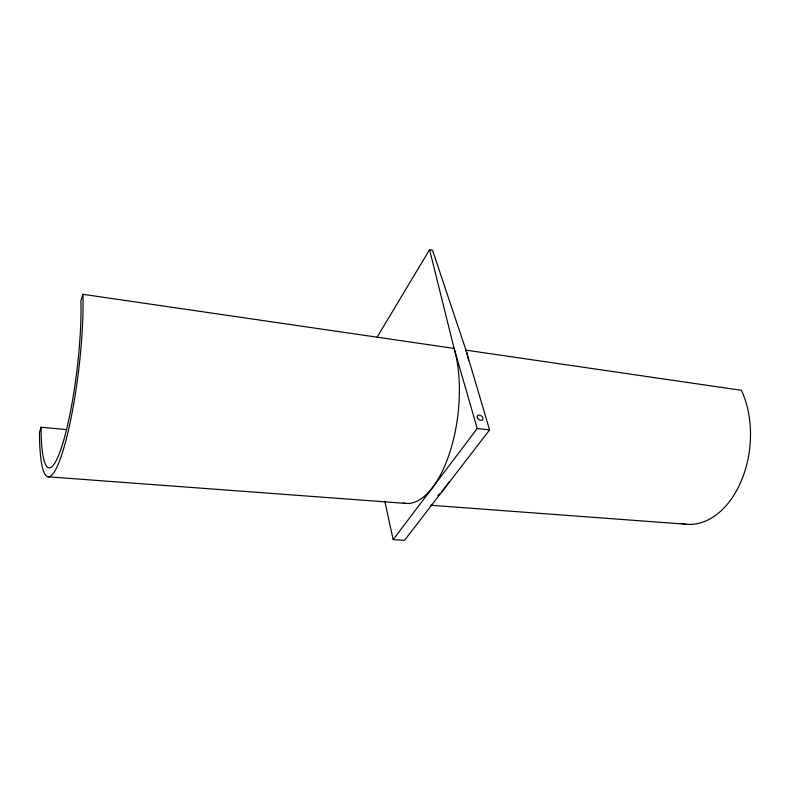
<?xml version="1.0" encoding="UTF-8"?>
<svg xmlns="http://www.w3.org/2000/svg" width="790" height="790" viewBox="0 0 790 790"><rect width="100%" height="100%" fill="white"/><g stroke="black" fill="none" stroke-linecap="round" stroke-linejoin="round"><path stroke-width="1.19" d="M66.804 429.632L41.06 427.232L39.5 432.209A109.534 17.508 -83.1 0 0 62.598 452.097A109.534 17.508 -83.1 0 0 82.901 294.295L454.122 348.42L477.219 428.516L393.163 539.629L404.579 540.291L489.603 429.888L465.982 350.148L432.555 250.272L429.572 249.709L377.057 337.271M82.901 294.295L80.886 300.694A100.508 16.057 -83.1 0 1 62.242 445.145A100.508 16.057 -83.1 0 1 41.06 427.232M47.983 476.795L405.359 503.358M430.392 505.225L686.006 524.224M477.219 428.516L489.603 429.888M429.572 249.709L454.122 348.42A94.632 42.028 -83.4 0 1 449.54 453.223A94.632 42.028 -83.4 0 1 403.176 502.983M384.829 501.255L393.163 539.629M467.818 357.208A94.148 42.68 -83.4 0 0 465.982 350.148L741.356 390.3A82.94 55.359 -83.7 0 1 740.289 483.174A82.94 55.359 -83.7 0 1 681.424 523.474M468.095 358.433A94.148 42.68 -83.4 0 1 468.539 360.615M448.888 482.048A94.148 42.68 -83.4 0 1 441.561 491.903M440.04 493.553A94.148 42.68 -83.4 0 1 437.739 495.804M477.496 418.078A3.328 2.202 36.8 0 0 482.641 419.806A3.328 2.202 36.8 0 0 480.053 415.244A3.328 2.202 36.8 0 0 477.496 418.078"/></g></svg>
